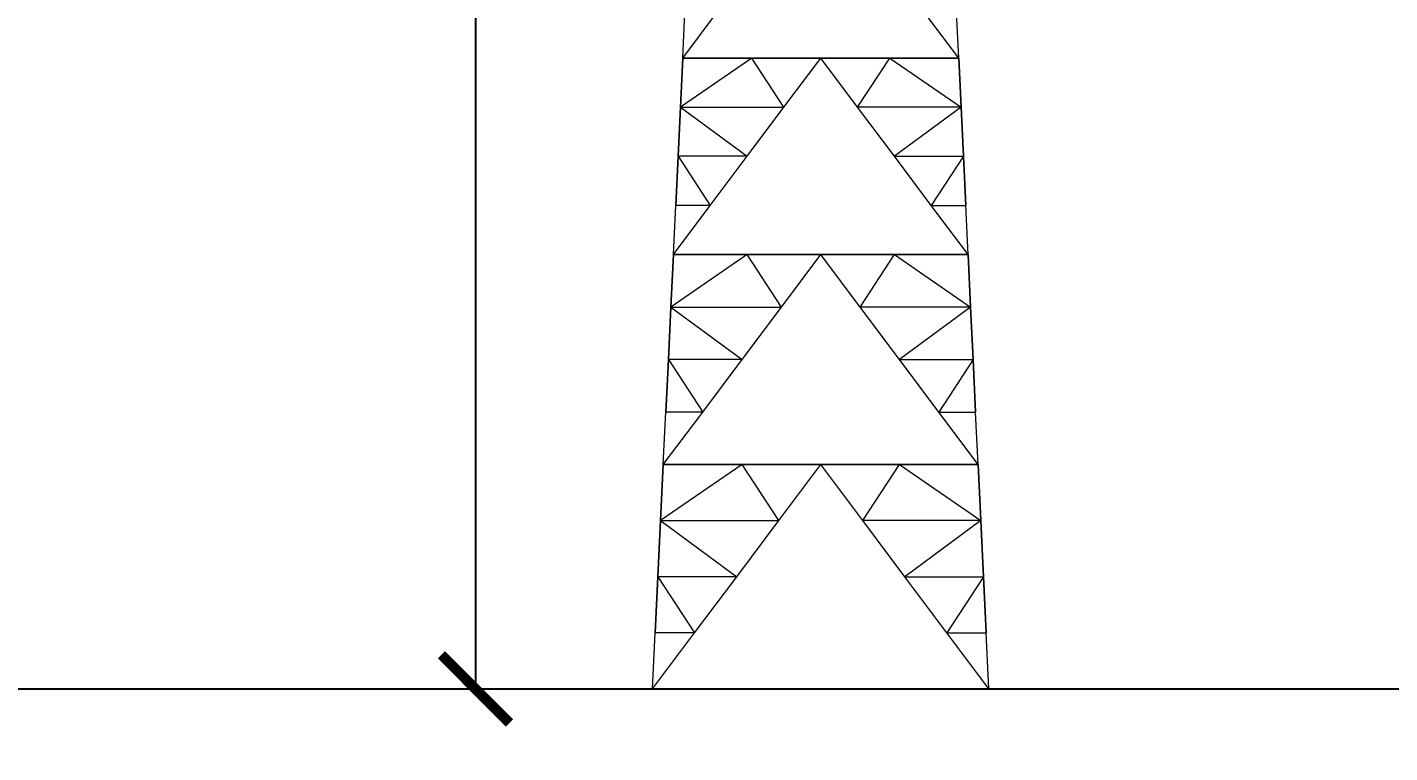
# Model space of a CAD drawing. Header units: millimetres. Extents: x 674 to 5889, y -153 to 3954.
# Drawn here: x 3098.73 to 3148.69, y 611.13 to 637.72 of the extents above; entities that cross this region are included whole.
import ezdxf

# ---------------------------------------------------------------- set-up
doc = ezdxf.new("R2010")
doc.units = ezdxf.units.MM
doc.layers.add('Dimensions', color=7, linetype='Continuous')
doc.layers.add('Towers', color=1, linetype='Continuous', lineweight=0)
doc.styles.get("Standard").update_dxf_attribs({"font": 'arial.ttf'})
doc.dimstyles.new('ISO-25', dxfattribs={"dimtxt": 2.5, "dimasz": 2.5, "dimexe": 1.25, "dimexo": 0.625, "dimtad": 1, "dimtxsty": 'Standard', "dimcen": 2.5, "dimadec": 0, "dimazin": 0, "dimtfac": 1, "dimtmove": 0, "dimatfit": 3, "dimfxl": 1, "dimarcsym": 0})

# ---------------------------------------------------------------- blocks, each defined once
blk = doc.blocks.new('_ArchTick')
at = {"color": 0, "linetype": 'ByBlock', "const_width": 0.15}
blk.add_lwpolyline([(-0.5, -0.5), (0.5, 0.5)], dxfattribs=at)
blk = doc.blocks.new('*D28')
at = {"layer": 'Defpoints', "color": 0, "transparency": 16777216}
for p in [(3127.826, 613.47), (3367.826, 613.47), (3367.826, 591.875)]:
    blk.add_point(p, dxfattribs=at)
at = {"layer": 'Dimensions', "color": 0, "lineweight": -2, "transparency": 16777216}
blk.add_line((3127.826, 591.875), (3367.826, 591.875), dxfattribs=at)
at = {"layer": 'Dimensions', "color": 0, "lineweight": -2, "transparency": 16777216, "xscale": 2.5, "yscale": 2.5, "zscale": 2.5, "rotation": 180}
blk.add_blockref('_ArchTick', (3127.826, 591.875), dxfattribs=at)
at = {"layer": 'Dimensions', "color": 0, "lineweight": -2, "transparency": 16777216, "xscale": 2.5, "yscale": 2.5, "zscale": 2.5}
blk.add_blockref('_ArchTick', (3367.826, 591.875), dxfattribs=at)
at = {"layer": 'Dimensions', "color": 0, "transparency": 16777216, "insert": (3247.826, 594.798), "char_height": 4.5, "attachment_point": 5}
blk.add_mtext('240m', dxfattribs=at)
blk = doc.blocks.new('*D45')
at = {"layer": 'Defpoints', "color": 0, "transparency": 16777216}
for p in [(3127.826, 728.47), (3115.163, 613.47), (3127.826, 613.47)]:
    blk.add_point(p, dxfattribs=at)
at = {"layer": 'Dimensions', "color": 0, "lineweight": -2, "transparency": 16777216}
blk.add_line((3115.163, 728.47), (3115.163, 613.47), dxfattribs=at)
at = {"layer": 'Dimensions', "color": 0, "lineweight": -2, "transparency": 16777216, "xscale": 2.5, "yscale": 2.5, "zscale": 2.5}
for p, rotation in [((3115.163, 728.47), 90), ((3115.163, 613.47), 270)]:
    blk.add_blockref('_ArchTick', p, dxfattribs=dict(at, rotation=rotation))
at = {"layer": 'Dimensions', "color": 0, "transparency": 16777216, "insert": (3112.24, 670.97), "char_height": 4.5, "attachment_point": 5, "rotation": 90}
blk.add_mtext('115m', dxfattribs=at)
blk = doc.blocks.new('*D60')
at = {"color": 0, "lineweight": -2, "transparency": 16777216}
blk.add_line((2829.274, -144.563), (2959.274, -144.563), dxfattribs=at)
at = {"layer": 'Defpoints', "color": 0, "transparency": 16777216}
for p in [(5528.478, 3774.077), (5768.478, 3774.077), (5768.478, 3752.482), (2829.274, -118.354), (2959.274, -118.354), (2959.274, -144.563)]:
    blk.add_point(p, dxfattribs=at)
at = {"layer": 'Dimensions', "color": 0, "lineweight": -2, "transparency": 16777216}
blk.add_line((5528.478, 3752.482), (5768.478, 3752.482), dxfattribs=at)
at = {"color": 0, "lineweight": -2, "transparency": 16777216, "xscale": 15, "yscale": 15, "zscale": 15, "rotation": 180}
blk.add_blockref('_ArchTick', (2829.274, -144.563), dxfattribs=at)
at = {"color": 0, "lineweight": -2, "transparency": 16777216, "xscale": 15, "yscale": 15, "zscale": 15}
blk.add_blockref('_ArchTick', (2959.274, -144.563), dxfattribs=at)
at = {"layer": 'Dimensions', "color": 0, "lineweight": -2, "transparency": 16777216, "xscale": 2.5, "yscale": 2.5, "zscale": 2.5, "rotation": 180}
blk.add_blockref('_ArchTick', (5528.478, 3752.482), dxfattribs=at)
at = {"layer": 'Dimensions', "color": 0, "lineweight": -2, "transparency": 16777216, "xscale": 2.5, "yscale": 2.5, "zscale": 2.5}
blk.add_blockref('_ArchTick', (5768.478, 3752.482), dxfattribs=at)
at = {"color": 0, "transparency": 16777216, "insert": (2894.274, -136.274), "char_height": 15, "attachment_point": 5}
blk.add_mtext('130', dxfattribs=at)
at = {"layer": 'Dimensions', "color": 0, "transparency": 16777216, "insert": (5648.478, 3755.404), "char_height": 4.5, "attachment_point": 5}
blk.add_mtext('240m', dxfattribs=at)
blk = doc.blocks.new('*D58')
at = {"color": 0, "lineweight": -2, "transparency": 16777216}
blk.add_line((2393.626, -144.563), (2483.626, -144.563), dxfattribs=at)
at = {"layer": 'Defpoints', "color": 0, "transparency": 16777216}
for p in [(5603.478, 3819.077), (5583.397, 3774.077), (5603.478, 3774.077), (2393.626, -80.976), (2483.626, -80.976), (2483.626, -144.563)]:
    blk.add_point(p, dxfattribs=at)
at = {"layer": 'Dimensions', "color": 0, "lineweight": -2, "transparency": 16777216}
blk.add_line((5583.397, 3819.077), (5583.397, 3774.077), dxfattribs=at)
at = {"color": 0, "lineweight": -2, "transparency": 16777216, "xscale": 15, "yscale": 15, "zscale": 15, "rotation": 180}
blk.add_blockref('_ArchTick', (2393.626, -144.563), dxfattribs=at)
at = {"color": 0, "lineweight": -2, "transparency": 16777216, "xscale": 15, "yscale": 15, "zscale": 15}
blk.add_blockref('_ArchTick', (2483.626, -144.563), dxfattribs=at)
at = {"layer": 'Dimensions', "color": 0, "lineweight": -2, "transparency": 16777216, "xscale": 2.5, "yscale": 2.5, "zscale": 2.5}
for p, rotation in [((5583.397, 3819.077), 90), ((5583.397, 3774.077), 270)]:
    blk.add_blockref('_ArchTick', p, dxfattribs=dict(at, rotation=rotation))
at = {"color": 0, "transparency": 16777216, "insert": (2438.626, -136.279), "char_height": 15, "attachment_point": 5}
blk.add_mtext('90', dxfattribs=at)
at = {"layer": 'Dimensions', "color": 0, "transparency": 16777216, "insert": (5580.484, 3796.577), "char_height": 4.5, "attachment_point": 5, "rotation": 90}
blk.add_mtext('45m', dxfattribs=at)
blk = doc.blocks.new('*D62')
at = {"color": 0, "lineweight": -2, "transparency": 16777216}
blk.add_line((2577.797, -35.976), (2577.797, -85.976), dxfattribs=at)
at = {"layer": 'Defpoints', "color": 0, "transparency": 16777216}
for p in [(5529.806, 3893.742), (5528.478, 3889.077), (5643.378, 3856.377), (2597.989, -35.976), (2577.797, -85.976), (2597.989, -85.976)]:
    blk.add_point(p, dxfattribs=at)
at = {"layer": 'Dimensions', "color": 0, "lineweight": -2, "transparency": 16777216}
blk.add_line((5644.706, 3861.042), (5529.806, 3893.742), dxfattribs=at)
at = {"color": 0, "lineweight": -2, "transparency": 16777216, "xscale": 15, "yscale": 15, "zscale": 15}
for p, rotation in [((2577.797, -35.976), 90), ((2577.797, -85.976), 270)]:
    blk.add_blockref('_ArchTick', p, dxfattribs=dict(at, rotation=rotation))
at = {"layer": 'Dimensions', "color": 0, "lineweight": -2, "transparency": 16777216, "xscale": 2.5, "yscale": 2.5, "zscale": 2.5}
for p, rotation in [((5529.806, 3893.742), 164.113896019455), ((5644.706, 3861.042), 344.113896019455)]:
    blk.add_blockref('_ArchTick', p, dxfattribs=dict(at, rotation=rotation))
at = {"color": 0, "transparency": 16777216, "insert": (2569.514, -60.976), "char_height": 15, "attachment_point": 5, "rotation": 90}
blk.add_mtext('50', dxfattribs=at)
at = {"layer": 'Dimensions', "color": 0, "transparency": 16777216, "insert": (5588.056, 3880.203), "char_height": 4.5, "attachment_point": 5, "rotation": 344.1139}
blk.add_mtext('119.5m', dxfattribs=at)
blk = doc.blocks.new('*D63')
at = {"color": 0, "lineweight": -2, "transparency": 16777216}
blk.add_line((2809.512, -31.439), (2809.512, -86.439), dxfattribs=at)
at = {"layer": 'Defpoints', "color": 0, "transparency": 16777216}
for p in [(5643.378, 3866.577), (5527.736, 3834.542), (5528.478, 3832.07), (2829.274, -31.439), (2809.512, -86.439), (2829.274, -86.439)]:
    blk.add_point(p, dxfattribs=at)
at = {"layer": 'Dimensions', "color": 0, "lineweight": -2, "transparency": 16777216}
blk.add_line((5642.636, 3869.049), (5527.736, 3834.542), dxfattribs=at)
at = {"color": 0, "lineweight": -2, "transparency": 16777216, "xscale": 15, "yscale": 15, "zscale": 15}
for p, rotation in [((2809.512, -31.439), 90), ((2809.512, -86.439), 270)]:
    blk.add_blockref('_ArchTick', p, dxfattribs=dict(at, rotation=rotation))
at = {"layer": 'Dimensions', "color": 0, "lineweight": -2, "transparency": 16777216, "xscale": 2.5, "yscale": 2.5, "zscale": 2.5}
for p, rotation in [((5642.636, 3869.049), 16.71614301521846), ((5527.736, 3834.542), 196.7161430152185)]:
    blk.add_blockref('_ArchTick', p, dxfattribs=dict(at, rotation=rotation))
at = {"color": 0, "transparency": 16777216, "insert": (2801.259, -58.939), "char_height": 15, "attachment_point": 5, "rotation": 90}
blk.add_mtext('55', dxfattribs=at)
at = {"layer": 'Dimensions', "color": 0, "transparency": 16777216, "insert": (5584.345, 3854.594), "char_height": 4.5, "attachment_point": 5, "rotation": 16.7161}
blk.add_mtext('120m', dxfattribs=at)
blk = doc.blocks.new('*D59')
at = {"color": 0, "lineweight": -2, "transparency": 16777216}
blk.add_line((2597.989, -144.563), (2697.989, -144.563), dxfattribs=at)
at = {"layer": 'Defpoints', "color": 0, "transparency": 16777216}
for p in [(5623.478, 3781.175), (5673.478, 3781.175), (5673.478, 3764.268), (2597.989, -85.976), (2697.989, -85.976), (2697.989, -144.563)]:
    blk.add_point(p, dxfattribs=at)
at = {"layer": 'Dimensions', "color": 0, "lineweight": -2, "transparency": 16777216}
blk.add_line((5623.478, 3764.268), (5673.478, 3764.268), dxfattribs=at)
at = {"color": 0, "lineweight": -2, "transparency": 16777216, "xscale": 15, "yscale": 15, "zscale": 15, "rotation": 180}
blk.add_blockref('_ArchTick', (2597.989, -144.563), dxfattribs=at)
at = {"color": 0, "lineweight": -2, "transparency": 16777216, "xscale": 15, "yscale": 15, "zscale": 15}
blk.add_blockref('_ArchTick', (2697.989, -144.563), dxfattribs=at)
at = {"layer": 'Dimensions', "color": 0, "lineweight": -2, "transparency": 16777216, "xscale": 2.5, "yscale": 2.5, "zscale": 2.5, "rotation": 180}
blk.add_blockref('_ArchTick', (5623.478, 3764.268), dxfattribs=at)
at = {"layer": 'Dimensions', "color": 0, "lineweight": -2, "transparency": 16777216, "xscale": 2.5, "yscale": 2.5, "zscale": 2.5}
blk.add_blockref('_ArchTick', (5673.478, 3764.268), dxfattribs=at)
at = {"color": 0, "transparency": 16777216, "insert": (2647.989, -136.279), "char_height": 15, "attachment_point": 5}
blk.add_mtext('100', dxfattribs=at)
at = {"layer": 'Dimensions', "color": 0, "transparency": 16777216, "insert": (5648.478, 3767.191), "char_height": 4.5, "attachment_point": 5}
blk.add_mtext('50m', dxfattribs=at)
blk = doc.blocks.new('*D61')
at = {"color": 0, "lineweight": -2, "transparency": 16777216}
blk.add_line((2373.545, -35.976), (2373.545, -80.976), dxfattribs=at)
at = {"layer": 'Defpoints', "color": 0, "transparency": 16777216}
for p in [(5648.478, 3856.377), (5645.288, 3779.077), (5648.478, 3779.077), (2393.626, -35.976), (2373.545, -80.976), (2393.626, -80.976)]:
    blk.add_point(p, dxfattribs=at)
at = {"layer": 'Dimensions', "color": 0, "lineweight": -2, "transparency": 16777216}
blk.add_line((5645.288, 3856.377), (5645.288, 3779.077), dxfattribs=at)
at = {"color": 0, "lineweight": -2, "transparency": 16777216, "xscale": 15, "yscale": 15, "zscale": 15}
for p, rotation in [((2373.545, -35.976), 90), ((2373.545, -80.976), 270)]:
    blk.add_blockref('_ArchTick', p, dxfattribs=dict(at, rotation=rotation))
at = {"layer": 'Dimensions', "color": 0, "lineweight": -2, "transparency": 16777216, "xscale": 2.5, "yscale": 2.5, "zscale": 2.5}
for p, rotation in [((5645.288, 3856.377), 90), ((5645.288, 3779.077), 270)]:
    blk.add_blockref('_ArchTick', p, dxfattribs=dict(at, rotation=rotation))
at = {"color": 0, "transparency": 16777216, "insert": (2365.292, -58.476), "char_height": 15, "attachment_point": 5, "rotation": 90}
blk.add_mtext('45', dxfattribs=at)
at = {"layer": 'Dimensions', "color": 0, "transparency": 16777216, "insert": (5642.364, 3817.906), "char_height": 4.5, "attachment_point": 5, "rotation": 90}
blk.add_mtext('77.3m', dxfattribs=at)

msp = doc.modelspace()

# ---------------------------------------------------------------- linework, layer by layer
msp.add_line((3012.826, 613.47), (3482.826, 613.47))
at = {"layer": 'Towers'}
for p, q in [((3122.767, 636.59), (3124.031, 638.277)), ((3122.767, 636.59), (3124.031, 638.277)), ((3122.767, 636.59), (3122.847, 638.277)), ((3122.767, 636.59), (3122.847, 638.277)), ((3122.767, 636.59), (3122.847, 638.277)), ((3122.767, 636.59), (3122.847, 638.277)), ((3132.885, 636.59), (3131.62, 638.277)), ((3132.885, 636.59), (3131.62, 638.277)), ((3132.885, 636.59), (3132.804, 638.277)), ((3132.885, 636.59), (3132.804, 638.277)), ((3132.885, 636.59), (3132.804, 638.277)), ((3132.885, 636.59), (3132.804, 638.277)), ((3125.296, 636.59), (3122.68, 634.789)), ((3125.296, 636.59), (3122.68, 634.789)), ((3122.767, 636.59), (3122.68, 634.789)), ((3122.68, 634.789), (3122.767, 636.59)), ((3122.767, 636.59), (3122.68, 634.789)), ((3122.68, 634.789), (3122.767, 636.59)), ((3122.681, 634.79), (3122.767, 636.59)), ((3122.681, 634.79), (3122.767, 636.59)), ((3122.681, 634.79), (3122.767, 636.59)), ((3122.681, 634.79), (3122.767, 636.59)), ((3122.767, 636.59), (3125.296, 636.59)), ((3125.296, 636.59), (3122.767, 636.59)), ((3122.767, 636.59), (3124.031, 636.59)), ((3124.031, 636.59), (3122.767, 636.59)), ((3122.767, 636.59), (3125.296, 636.59)), ((3125.296, 636.59), (3122.767, 636.59)), ((3127.826, 636.59), (3122.767, 636.59)), ((3122.767, 636.59), (3127.826, 636.59)), ((3125.296, 636.59), (3122.767, 636.59)), ((3125.296, 636.59), (3122.767, 636.59)), ((3125.296, 636.59), (3126.561, 636.59)), ((3126.561, 636.59), (3125.296, 636.59)), ((3126.475, 634.79), (3125.296, 636.59)), ((3127.826, 636.59), (3125.296, 636.59)), ((3126.475, 634.79), (3125.296, 636.59)), ((3127.826, 636.59), (3125.296, 636.59)), ((3126.475, 634.79), (3127.826, 636.59)), ((3126.475, 634.79), (3127.826, 636.59)), ((3129.09, 636.59), (3126.561, 636.59)), ((3129.09, 636.59), (3126.561, 636.59)), ((3132.885, 636.59), (3127.826, 636.59)), ((3127.826, 636.59), (3132.885, 636.59)), ((3129.176, 634.79), (3127.826, 636.59)), ((3127.826, 636.59), (3130.355, 636.59)), ((3129.176, 634.79), (3127.826, 636.59)), ((3127.826, 636.59), (3130.355, 636.59)), ((3129.09, 636.59), (3130.355, 636.59)), ((3130.355, 636.59), (3129.09, 636.59)), ((3129.176, 634.79), (3130.355, 636.59)), ((3129.176, 634.79), (3130.355, 636.59)), ((3132.885, 636.59), (3130.355, 636.59)), ((3130.355, 636.59), (3132.885, 636.59)), ((3130.355, 636.59), (3132.885, 636.59)), ((3130.355, 636.59), (3132.885, 636.59)), ((3130.355, 636.59), (3132.971, 634.789)), ((3130.355, 636.59), (3132.885, 636.59)), ((3130.355, 636.59), (3132.971, 634.789)), ((3130.355, 636.59), (3132.885, 636.59)), ((3131.62, 636.59), (3132.885, 636.59)), ((3132.885, 636.59), (3131.62, 636.59)), ((3132.971, 634.79), (3132.885, 636.59)), ((3132.885, 636.59), (3132.971, 634.789)), ((3132.971, 634.79), (3132.885, 636.59)), ((3132.971, 634.789), (3132.885, 636.59)), ((3132.971, 634.79), (3132.885, 636.59)), ((3132.885, 636.59), (3132.971, 634.789)), ((3132.971, 634.79), (3132.885, 636.59)), ((3132.971, 634.789), (3132.885, 636.59)), ((3122.594, 632.988), (3122.681, 634.79)), ((3122.594, 632.988), (3122.681, 634.79)), ((3122.68, 634.789), (3122.594, 632.988)), ((3122.594, 632.988), (3122.68, 634.789)), ((3122.68, 634.789), (3122.594, 632.988)), ((3122.594, 632.988), (3122.68, 634.789)), ((3122.68, 634.789), (3126.475, 634.79)), ((3122.68, 634.789), (3126.475, 634.79)), ((3122.68, 634.789), (3122.681, 634.79)), ((3122.68, 634.789), (3122.681, 634.79)), ((3122.68, 634.789), (3125.124, 632.988)), ((3122.68, 634.789), (3125.124, 632.988)), ((3125.124, 632.988), (3126.475, 634.79)), ((3125.124, 632.988), (3126.475, 634.79)), ((3130.528, 632.988), (3129.176, 634.79)), ((3132.971, 634.789), (3129.176, 634.79)), ((3130.528, 632.988), (3129.176, 634.79)), ((3132.971, 634.789), (3129.176, 634.79)), ((3132.971, 634.789), (3130.528, 632.988)), ((3132.971, 634.789), (3130.528, 632.988)), ((3133.057, 632.988), (3132.971, 634.79)), ((3132.971, 634.789), (3132.971, 634.79)), ((3133.057, 632.988), (3132.971, 634.79)), ((3132.971, 634.789), (3132.971, 634.79)), ((3132.971, 634.789), (3133.057, 632.988)), ((3133.057, 632.988), (3132.971, 634.789)), ((3132.971, 634.789), (3133.057, 632.988)), ((3133.057, 632.988), (3132.971, 634.789)), ((3122.508, 631.187), (3122.594, 632.988)), ((3122.594, 632.988), (3122.508, 631.187)), ((3122.508, 631.187), (3122.594, 632.988)), ((3122.508, 631.187), (3122.594, 632.988)), ((3122.594, 632.988), (3122.508, 631.187)), ((3122.508, 631.187), (3122.594, 632.988)), ((3122.594, 632.988), (3123.773, 631.187)), ((3125.124, 632.988), (3122.594, 632.988)), ((3122.594, 632.988), (3123.773, 631.187)), ((3125.124, 632.988), (3122.594, 632.988)), ((3122.594, 632.988), (3122.594, 632.988)), ((3122.594, 632.988), (3122.594, 632.988)), ((3123.773, 631.187), (3125.124, 632.988)), ((3123.773, 631.187), (3125.124, 632.988)), ((3131.878, 631.187), (3130.528, 632.988)), ((3130.528, 632.988), (3133.057, 632.988)), ((3131.878, 631.187), (3130.528, 632.988)), ((3130.528, 632.988), (3133.057, 632.988)), ((3133.057, 632.988), (3131.878, 631.187)), ((3133.057, 632.988), (3131.878, 631.187)), ((3133.143, 631.187), (3133.057, 632.988)), ((3133.057, 632.988), (3133.143, 631.187)), ((3133.057, 632.988), (3133.057, 632.988)), ((3133.143, 631.187), (3133.057, 632.988)), ((3133.143, 631.187), (3133.057, 632.988)), ((3133.057, 632.988), (3133.143, 631.187)), ((3133.057, 632.988), (3133.057, 632.988)), ((3133.143, 631.187), (3133.057, 632.988)), ((3122.422, 629.386), (3123.773, 631.187)), ((3122.422, 629.386), (3123.773, 631.187)), ((3122.422, 629.386), (3122.508, 631.187)), ((3122.422, 629.386), (3122.508, 631.187)), ((3122.422, 629.386), (3122.508, 631.187)), ((3122.422, 629.386), (3122.508, 631.187)), ((3123.773, 631.187), (3122.508, 631.187)), ((3123.773, 631.187), (3122.508, 631.187)), ((3122.508, 631.187), (3122.508, 631.187)), ((3122.508, 631.187), (3122.508, 631.187)), ((3133.229, 629.386), (3131.878, 631.187)), ((3131.878, 631.187), (3133.143, 631.187)), ((3133.229, 629.386), (3131.878, 631.187)), ((3131.878, 631.187), (3133.143, 631.187)), ((3133.229, 629.386), (3133.143, 631.187)), ((3133.143, 631.187), (3133.143, 631.187)), ((3133.229, 629.386), (3133.143, 631.187)), ((3133.229, 629.386), (3133.143, 631.187)), ((3133.143, 631.187), (3133.143, 631.187)), ((3133.229, 629.386), (3133.143, 631.187)), ((3125.124, 629.386), (3122.33, 627.462)), ((3125.124, 629.386), (3122.33, 627.462)), ((3122.33, 627.463), (3122.422, 629.386)), ((3122.422, 629.386), (3122.33, 627.462)), ((3122.33, 627.463), (3122.422, 629.386)), ((3122.33, 627.462), (3122.422, 629.386)), ((3122.33, 627.463), (3122.422, 629.386)), ((3122.422, 629.386), (3122.33, 627.462)), ((3122.33, 627.463), (3122.422, 629.386)), ((3122.33, 627.462), (3122.422, 629.386)), ((3122.422, 629.386), (3125.124, 629.386)), ((3125.124, 629.386), (3122.422, 629.386)), ((3122.422, 629.386), (3123.773, 629.386)), ((3123.773, 629.386), (3122.422, 629.386)), ((3122.422, 629.386), (3125.124, 629.386)), ((3125.124, 629.386), (3122.422, 629.386)), ((3127.826, 629.386), (3122.422, 629.386)), ((3122.422, 629.386), (3127.826, 629.386)), ((3125.124, 629.386), (3122.422, 629.386)), ((3125.124, 629.386), (3122.422, 629.386)), ((3125.124, 629.386), (3126.475, 629.386)), ((3126.475, 629.386), (3125.124, 629.386)), ((3126.383, 627.463), (3125.124, 629.386)), ((3127.826, 629.386), (3125.124, 629.386)), ((3126.383, 627.463), (3125.124, 629.386)), ((3127.826, 629.386), (3125.124, 629.386)), ((3126.383, 627.463), (3127.826, 629.386)), ((3126.383, 627.463), (3127.826, 629.386)), ((3129.176, 629.386), (3126.475, 629.386)), ((3129.176, 629.386), (3126.475, 629.386)), ((3133.229, 629.386), (3127.826, 629.386)), ((3127.826, 629.386), (3133.229, 629.386)), ((3129.268, 627.463), (3127.826, 629.386)), ((3127.826, 629.386), (3130.527, 629.386)), ((3129.268, 627.463), (3127.826, 629.386)), ((3127.826, 629.386), (3130.527, 629.386)), ((3129.176, 629.386), (3130.527, 629.386)), ((3130.527, 629.386), (3129.176, 629.386)), ((3129.268, 627.463), (3130.527, 629.386)), ((3129.268, 627.463), (3130.527, 629.386)), ((3133.229, 629.386), (3130.527, 629.386)), ((3130.527, 629.386), (3133.229, 629.386)), ((3130.527, 629.386), (3133.229, 629.386)), ((3130.527, 629.386), (3133.229, 629.386)), ((3130.527, 629.386), (3133.321, 627.462)), ((3130.527, 629.386), (3133.229, 629.386)), ((3130.527, 629.386), (3133.321, 627.462)), ((3130.527, 629.386), (3133.229, 629.386)), ((3131.878, 629.386), (3133.229, 629.386)), ((3133.229, 629.386), (3131.878, 629.386)), ((3133.321, 627.463), (3133.229, 629.386)), ((3133.229, 629.386), (3133.321, 627.462)), ((3133.321, 627.463), (3133.229, 629.386)), ((3133.321, 627.462), (3133.229, 629.386)), ((3133.321, 627.463), (3133.229, 629.386)), ((3133.229, 629.386), (3133.321, 627.462)), ((3133.321, 627.463), (3133.229, 629.386)), ((3133.321, 627.462), (3133.229, 629.386)), ((3122.238, 625.538), (3122.33, 627.463)), ((3122.238, 625.538), (3122.33, 627.463)), ((3122.33, 627.462), (3122.238, 625.538)), ((3122.238, 625.538), (3122.33, 627.462)), ((3122.33, 627.462), (3122.238, 625.538)), ((3122.238, 625.538), (3122.33, 627.462)), ((3122.33, 627.462), (3126.383, 627.463)), ((3122.33, 627.462), (3126.383, 627.463)), ((3122.33, 627.462), (3122.33, 627.463)), ((3122.33, 627.462), (3122.33, 627.463)), ((3122.33, 627.462), (3124.94, 625.538)), ((3122.33, 627.462), (3124.94, 625.538)), ((3124.94, 625.538), (3126.383, 627.463)), ((3124.94, 625.538), (3126.383, 627.463)), ((3130.712, 625.538), (3129.268, 627.463)), ((3133.321, 627.462), (3129.268, 627.463)), ((3130.712, 625.538), (3129.268, 627.463)), ((3133.321, 627.462), (3129.268, 627.463)), ((3133.321, 627.462), (3130.712, 625.538)), ((3133.321, 627.462), (3130.712, 625.538)), ((3133.413, 625.538), (3133.321, 627.463)), ((3133.321, 627.462), (3133.321, 627.463)), ((3133.413, 625.538), (3133.321, 627.463)), ((3133.321, 627.462), (3133.321, 627.463)), ((3133.321, 627.462), (3133.413, 625.538)), ((3133.413, 625.538), (3133.321, 627.462)), ((3133.321, 627.462), (3133.413, 625.538)), ((3133.413, 625.538), (3133.321, 627.462)), ((3122.146, 623.614), (3122.238, 625.538)), ((3122.238, 625.538), (3122.146, 623.614)), ((3122.146, 623.614), (3122.238, 625.538)), ((3122.146, 623.614), (3122.238, 625.538)), ((3122.238, 625.538), (3122.146, 623.614)), ((3122.146, 623.614), (3122.238, 625.538)), ((3122.238, 625.538), (3123.497, 623.614)), ((3124.94, 625.538), (3122.238, 625.538)), ((3122.238, 625.538), (3123.497, 623.614)), ((3124.94, 625.538), (3122.238, 625.538)), ((3122.238, 625.538), (3122.238, 625.538)), ((3122.238, 625.538), (3122.238, 625.538)), ((3123.497, 623.614), (3124.94, 625.538)), ((3123.497, 623.614), (3124.94, 625.538)), ((3132.154, 623.614), (3130.712, 625.538)), ((3130.712, 625.538), (3133.413, 625.538)), ((3132.154, 623.614), (3130.712, 625.538)), ((3130.712, 625.538), (3133.413, 625.538)), ((3133.413, 625.538), (3132.154, 623.614)), ((3133.413, 625.538), (3132.154, 623.614)), ((3133.505, 623.614), (3133.413, 625.538)), ((3133.413, 625.538), (3133.505, 623.614)), ((3133.413, 625.538), (3133.413, 625.538)), ((3133.505, 623.614), (3133.413, 625.538)), ((3133.505, 623.614), (3133.413, 625.538)), ((3133.413, 625.538), (3133.505, 623.614)), ((3133.413, 625.538), (3133.413, 625.538)), ((3133.505, 623.614), (3133.413, 625.538)), ((3122.054, 621.69), (3123.497, 623.614)), ((3122.054, 621.69), (3123.497, 623.614)), ((3122.054, 621.69), (3122.146, 623.614)), ((3122.054, 621.69), (3122.146, 623.614)), ((3122.054, 621.69), (3122.146, 623.614)), ((3122.054, 621.69), (3122.146, 623.614)), ((3123.497, 623.614), (3122.146, 623.614)), ((3123.497, 623.614), (3122.146, 623.614)), ((3122.146, 623.614), (3122.146, 623.614)), ((3122.146, 623.614), (3122.146, 623.614)), ((3133.597, 621.69), (3132.154, 623.614)), ((3132.154, 623.614), (3133.505, 623.614)), ((3133.597, 621.69), (3132.154, 623.614)), ((3132.154, 623.614), (3133.505, 623.614)), ((3133.597, 621.69), (3133.505, 623.614)), ((3133.505, 623.614), (3133.505, 623.614)), ((3133.597, 621.69), (3133.505, 623.614)), ((3133.597, 621.69), (3133.505, 623.614)), ((3133.505, 623.614), (3133.505, 623.614)), ((3133.597, 621.69), (3133.505, 623.614)), ((3124.94, 621.69), (3121.956, 619.635)), ((3124.94, 621.69), (3121.956, 619.635)), ((3121.956, 619.636), (3122.054, 621.69)), ((3122.054, 621.69), (3121.956, 619.635)), ((3121.956, 619.636), (3122.054, 621.69)), ((3121.956, 619.635), (3122.054, 621.69)), ((3121.956, 619.636), (3122.054, 621.69)), ((3122.054, 621.69), (3121.956, 619.635)), ((3121.956, 619.636), (3122.054, 621.69)), ((3121.956, 619.635), (3122.054, 621.69)), ((3122.054, 621.69), (3124.94, 621.69)), ((3124.94, 621.69), (3122.054, 621.69)), ((3122.054, 621.69), (3123.497, 621.69)), ((3123.497, 621.69), (3122.054, 621.69)), ((3122.054, 621.69), (3124.94, 621.69)), ((3124.94, 621.69), (3122.054, 621.69)), ((3127.826, 621.69), (3122.054, 621.69)), ((3122.054, 621.69), (3127.826, 621.69)), ((3124.94, 621.69), (3122.054, 621.69)), ((3124.94, 621.69), (3122.054, 621.69)), ((3124.94, 621.69), (3126.383, 621.69)), ((3126.383, 621.69), (3124.94, 621.69)), ((3126.285, 619.636), (3124.94, 621.69)), ((3127.826, 621.69), (3124.94, 621.69)), ((3126.285, 619.636), (3124.94, 621.69)), ((3127.826, 621.69), (3124.94, 621.69)), ((3126.285, 619.636), (3127.826, 621.69)), ((3126.285, 619.636), (3127.826, 621.69)), ((3129.269, 621.69), (3126.383, 621.69)), ((3129.269, 621.69), (3126.383, 621.69)), ((3133.597, 621.69), (3127.826, 621.69)), ((3127.826, 621.69), (3133.597, 621.69)), ((3129.366, 619.636), (3127.826, 621.69)), ((3127.826, 621.69), (3130.711, 621.69)), ((3129.366, 619.636), (3127.826, 621.69)), ((3127.826, 621.69), (3130.711, 621.69)), ((3129.269, 621.69), (3130.711, 621.69)), ((3130.711, 621.69), (3129.269, 621.69)), ((3129.366, 619.636), (3130.711, 621.69)), ((3129.366, 619.636), (3130.711, 621.69)), ((3133.597, 621.69), (3130.711, 621.69)), ((3130.711, 621.69), (3133.597, 621.69)), ((3130.711, 621.69), (3133.597, 621.69)), ((3130.711, 621.69), (3133.597, 621.69)), ((3130.711, 621.69), (3133.695, 619.635)), ((3130.711, 621.69), (3133.597, 621.69)), ((3130.711, 621.69), (3133.695, 619.635)), ((3130.711, 621.69), (3133.597, 621.69)), ((3132.154, 621.69), (3133.597, 621.69)), ((3133.597, 621.69), (3132.154, 621.69)), ((3133.695, 619.636), (3133.597, 621.69)), ((3133.597, 621.69), (3133.695, 619.635)), ((3133.695, 619.636), (3133.597, 621.69)), ((3133.695, 619.635), (3133.597, 621.69)), ((3133.695, 619.636), (3133.597, 621.69)), ((3133.597, 621.69), (3133.695, 619.635)), ((3133.695, 619.636), (3133.597, 621.69)), ((3133.695, 619.635), (3133.597, 621.69)), ((3121.857, 617.58), (3121.956, 619.636)), ((3121.857, 617.58), (3121.956, 619.636)), ((3121.956, 619.635), (3121.857, 617.58)), ((3121.857, 617.58), (3121.956, 619.635)), ((3121.956, 619.635), (3121.857, 617.58)), ((3121.857, 617.58), (3121.956, 619.635)), ((3121.956, 619.635), (3126.285, 619.636)), ((3121.956, 619.635), (3126.285, 619.636)), ((3121.956, 619.635), (3121.956, 619.636)), ((3121.956, 619.635), (3121.956, 619.636)), ((3121.956, 619.635), (3124.743, 617.58)), ((3121.956, 619.635), (3124.743, 617.58)), ((3124.743, 617.58), (3126.285, 619.636)), ((3124.743, 617.58), (3126.285, 619.636)), ((3130.908, 617.58), (3129.366, 619.636)), ((3133.695, 619.635), (3129.366, 619.636)), ((3130.908, 617.58), (3129.366, 619.636)), ((3133.695, 619.635), (3129.366, 619.636)), ((3133.695, 619.635), (3130.908, 617.58)), ((3133.695, 619.635), (3130.908, 617.58)), ((3133.794, 617.58), (3133.695, 619.636)), ((3133.695, 619.635), (3133.695, 619.636)), ((3133.794, 617.58), (3133.695, 619.636)), ((3133.695, 619.635), (3133.695, 619.636)), ((3133.695, 619.635), (3133.794, 617.58)), ((3133.794, 617.58), (3133.695, 619.635)), ((3133.695, 619.635), (3133.794, 617.58)), ((3133.794, 617.58), (3133.695, 619.635)), ((3121.759, 615.525), (3121.857, 617.58)), ((3121.857, 617.58), (3121.759, 615.525)), ((3121.759, 615.525), (3121.857, 617.58)), ((3121.759, 615.525), (3121.857, 617.58)), ((3121.857, 617.58), (3121.759, 615.525)), ((3121.759, 615.525), (3121.857, 617.58)), ((3121.857, 617.58), (3123.202, 615.525)), ((3124.743, 617.58), (3121.857, 617.58)), ((3121.857, 617.58), (3123.202, 615.525)), ((3124.743, 617.58), (3121.857, 617.58)), ((3121.857, 617.58), (3121.857, 617.58)), ((3121.857, 617.58), (3121.857, 617.58)), ((3123.202, 615.525), (3124.743, 617.58)), ((3123.202, 615.525), (3124.743, 617.58)), ((3132.449, 615.525), (3130.908, 617.58)), ((3130.908, 617.58), (3133.794, 617.58)), ((3132.449, 615.525), (3130.908, 617.58)), ((3130.908, 617.58), (3133.794, 617.58)), ((3133.794, 617.58), (3132.449, 615.525)), ((3133.794, 617.58), (3132.449, 615.525)), ((3133.892, 615.525), (3133.794, 617.58)), ((3133.794, 617.58), (3133.892, 615.525)), ((3133.794, 617.58), (3133.794, 617.58)), ((3133.892, 615.525), (3133.794, 617.58)), ((3133.892, 615.525), (3133.794, 617.58)), ((3133.794, 617.58), (3133.892, 615.525)), ((3133.794, 617.58), (3133.794, 617.58)), ((3133.892, 615.525), (3133.794, 617.58)), ((3121.661, 613.47), (3123.202, 615.525)), ((3121.661, 613.47), (3123.202, 615.525)), ((3121.661, 613.47), (3121.759, 615.525)), ((3121.661, 613.47), (3121.759, 615.525)), ((3121.661, 613.47), (3121.759, 615.525)), ((3121.661, 613.47), (3121.759, 615.525)), ((3123.202, 615.525), (3121.759, 615.525)), ((3123.202, 615.525), (3121.759, 615.525)), ((3121.759, 615.525), (3121.759, 615.525)), ((3121.759, 615.525), (3121.759, 615.525)), ((3133.99, 613.47), (3132.449, 615.525)), ((3132.449, 615.525), (3133.892, 615.525)), ((3133.99, 613.47), (3132.449, 615.525)), ((3132.449, 615.525), (3133.892, 615.525)), ((3133.99, 613.47), (3133.892, 615.525)), ((3133.892, 615.525), (3133.892, 615.525)), ((3133.99, 613.47), (3133.892, 615.525)), ((3133.99, 613.47), (3133.892, 615.525)), ((3133.892, 615.525), (3133.892, 615.525)), ((3133.99, 613.47), (3133.892, 615.525)), ((3121.661, 613.47), (3133.99, 613.47))]:
    msp.add_line(p, q, dxfattribs=at)

# ---------------------------------------------------------------- dimensions: what is measured, and where the dimension line sits
at = {"layer": 'Dimensions'}
for p1, p2, distance, override, picture, middle in [((5643.378, 3856.377), (5528.478, 3889.077), -4.85, {"dimtxt": 4.5, "dimexe": 2, "dimexo": 3, "dimdec": 1, "dimdsep": 46, "dimpost": 'm', "dimblk1": 'ArchTick', "dimblk2": 'ArchTick', "dimsah": 1, "dimse1": 1, "dimse2": 1}, '*D62', (5588.056, 3880.203)), ((5643.378, 3866.577), (5528.478, 3832.07), -2.581, {"dimtxt": 4.5, "dimexe": 2, "dimexo": 3, "dimdec": 1, "dimpost": 'm', "dimblk1": 'ArchTick', "dimblk2": 'ArchTick', "dimsah": 1, "dimse1": 1, "dimse2": 1}, '*D63', (5584.345, 3854.594))]:
    dim = msp.add_aligned_dim(p1=p1, p2=p2, distance=distance, dimstyle='ISO-25', override=override, dxfattribs=at)
    dim.commit()
    dim.dimension.update_dxf_attribs({"geometry": picture, "text_midpoint": middle})
for base, p1, p2, picture, middle in [((5645.288, 3779.077), (5648.478, 3856.377), (5648.478, 3779.077), '*D61', (5645.288, 3817.906)), ((3115.163, 613.47), (3127.826, 728.47), (3127.826, 613.47), '*D45', (3115.163, 670.97))]:
    dim = msp.add_linear_dim(base=base, p1=p1, p2=p2, angle=90, dimstyle='ISO-25', override={"dimtxt": 4.5, "dimexe": 2, "dimexo": 3, "dimdec": 1, "dimdsep": 46, "dimpost": 'm', "dimblk1": 'ArchTick', "dimblk2": 'ArchTick', "dimsah": 1, "dimse1": 1, "dimse2": 1}, dxfattribs=at)
    dim.commit()
    dim.dimension.update_dxf_attribs({"geometry": picture, "text_midpoint": middle, "dimtype": 160})
dim = msp.add_linear_dim(base=(5583.397, 3774.077), p1=(5603.478, 3819.077), p2=(5603.478, 3774.077), angle=90, dimstyle='ISO-25', override={"dimtxt": 4.5, "dimexe": 2, "dimexo": 3, "dimdec": 1, "dimpost": 'm', "dimblk1": 'ArchTick', "dimblk2": 'ArchTick', "dimsah": 1, "dimse1": 1, "dimse2": 1}, dxfattribs=at)
dim.commit()
dim.dimension.update_dxf_attribs({"geometry": '*D58', "text_midpoint": (5580.484, 3796.577)})
for base, p1, p2, picture, middle in [((5673.478, 3764.268), (5623.478, 3781.175), (5673.478, 3781.175), '*D59', (5648.478, 3767.191)), ((5768.478, 3752.482), (5528.478, 3774.077), (5768.478, 3774.077), '*D60', (5648.478, 3755.404)), ((3367.826, 591.875), (3127.826, 613.47), (3367.826, 613.47), '*D28', (3247.826, 594.798))]:
    dim = msp.add_linear_dim(base=base, p1=p1, p2=p2, dimstyle='ISO-25', override={"dimtxt": 4.5, "dimexe": 2, "dimexo": 3, "dimdec": 1, "dimdsep": 46, "dimpost": 'm', "dimblk1": 'ArchTick', "dimblk2": 'ArchTick', "dimsah": 1, "dimse1": 1, "dimse2": 1}, dxfattribs=at)
    dim.commit()
    dim.dimension.update_dxf_attribs({"geometry": picture, "text_midpoint": middle})

doc.saveas('drawing.dxf')
